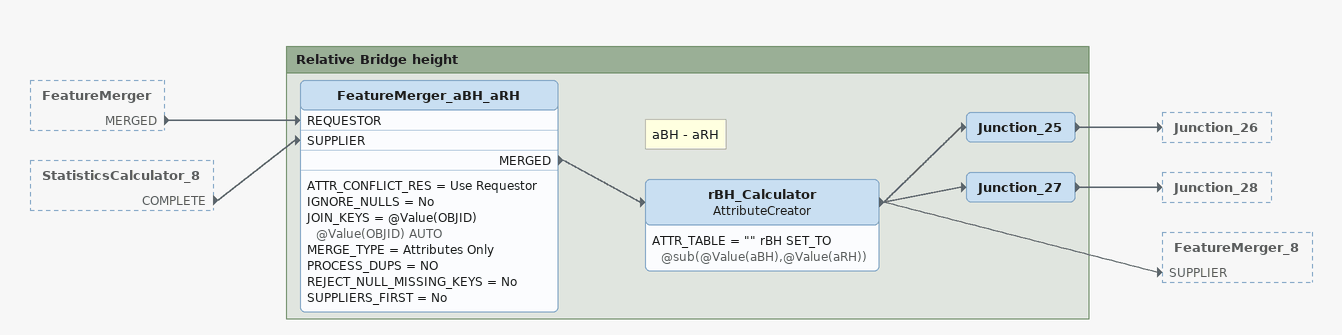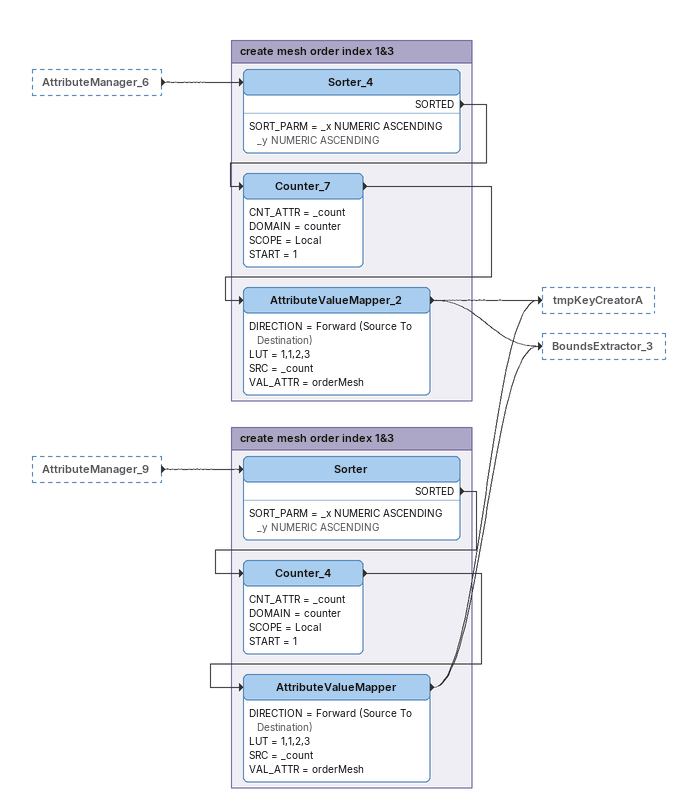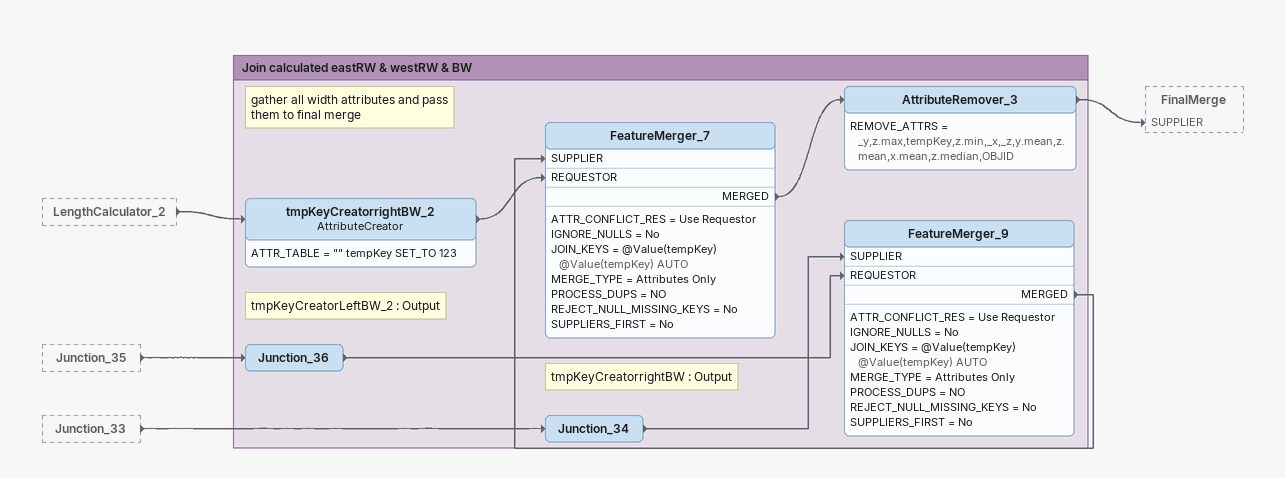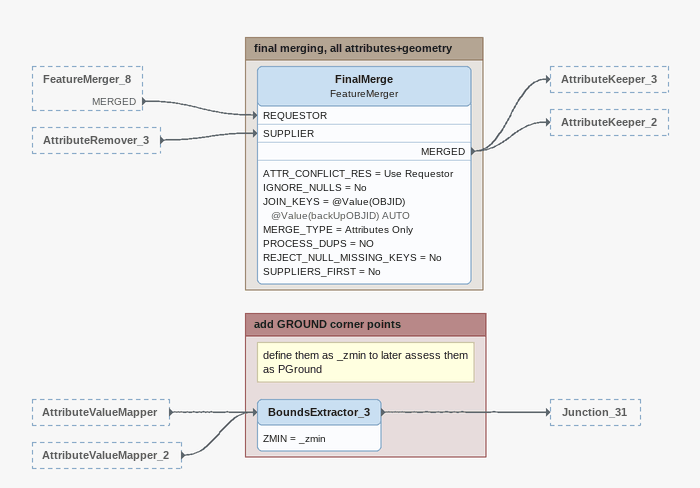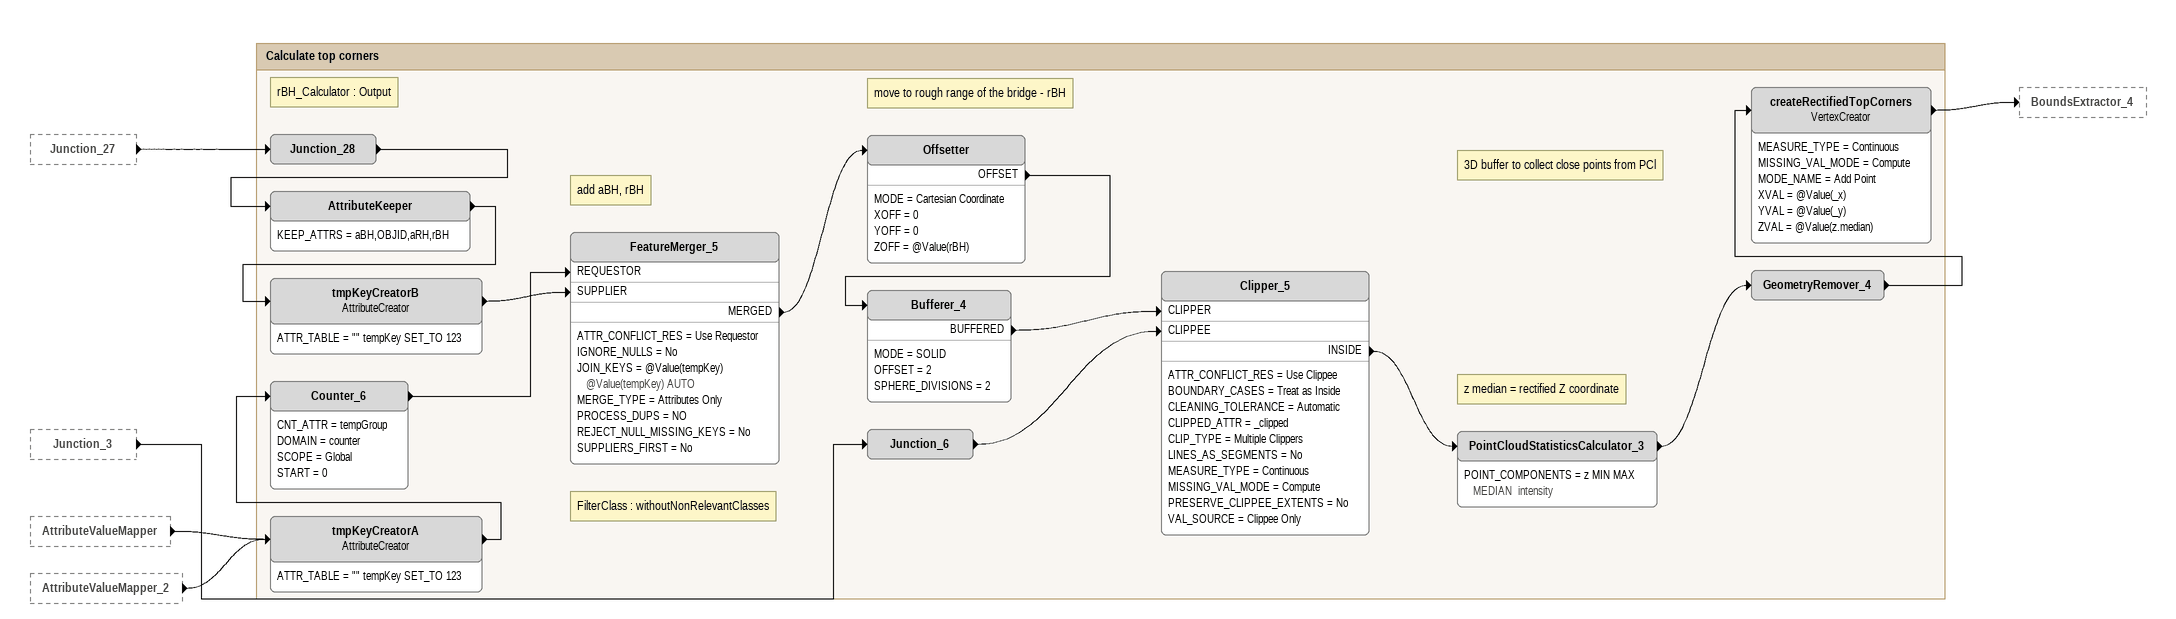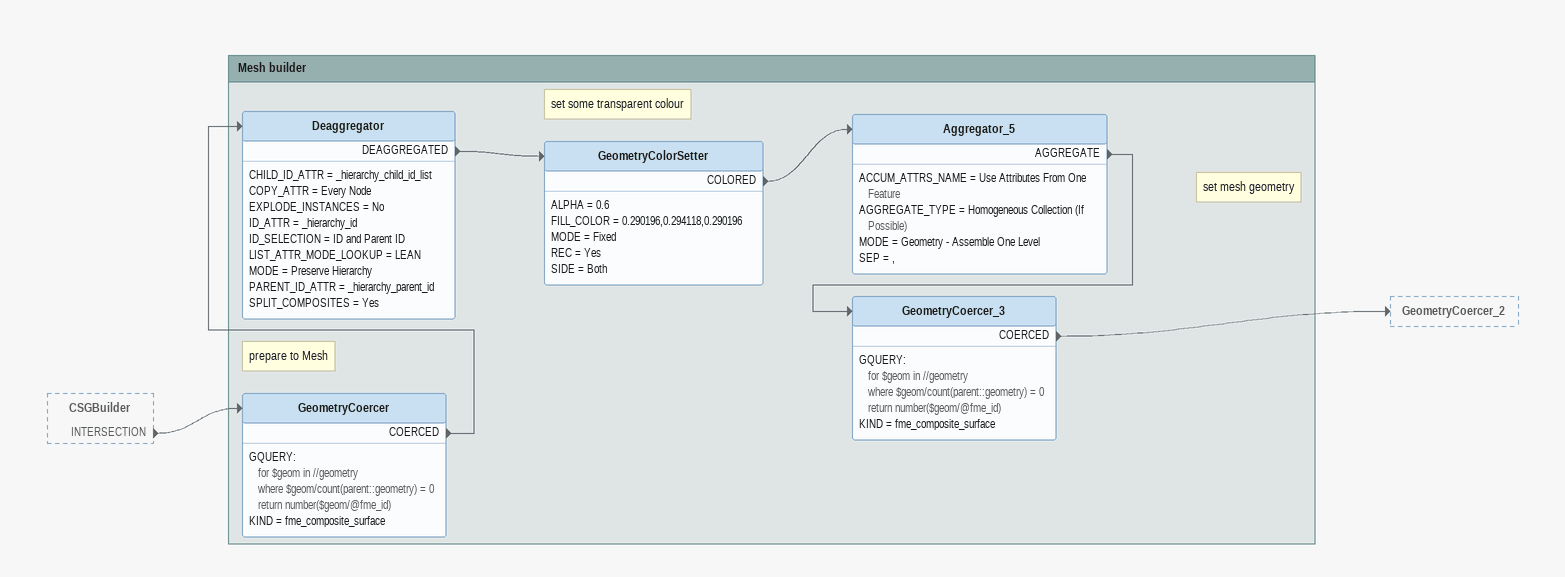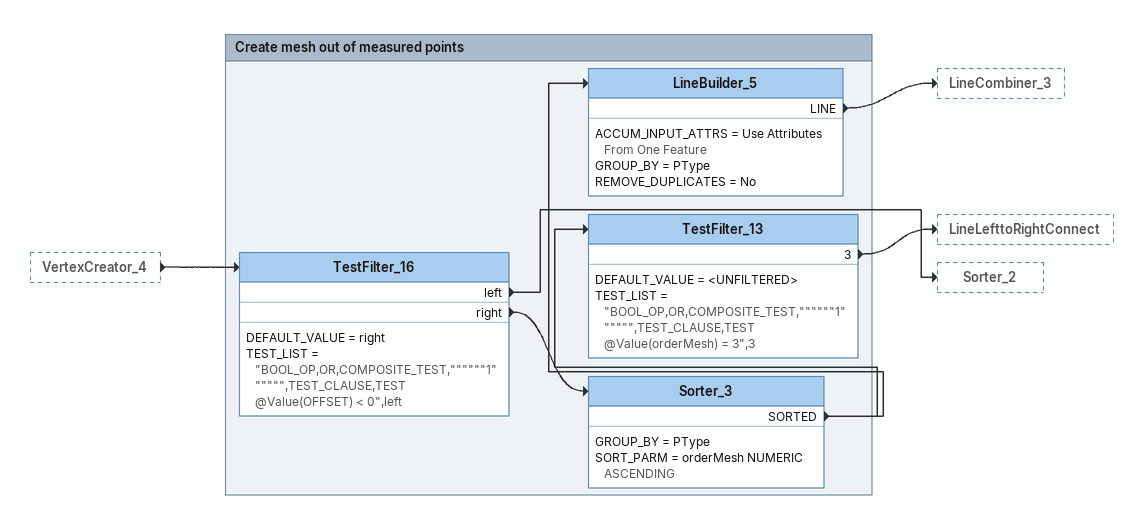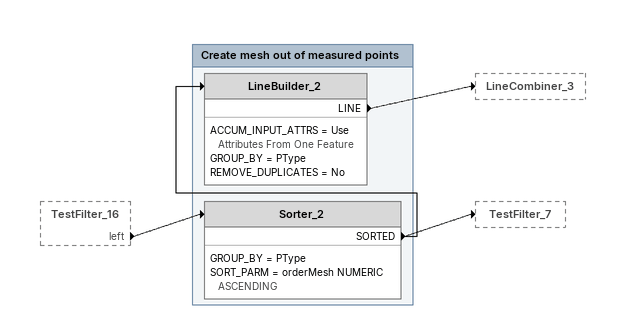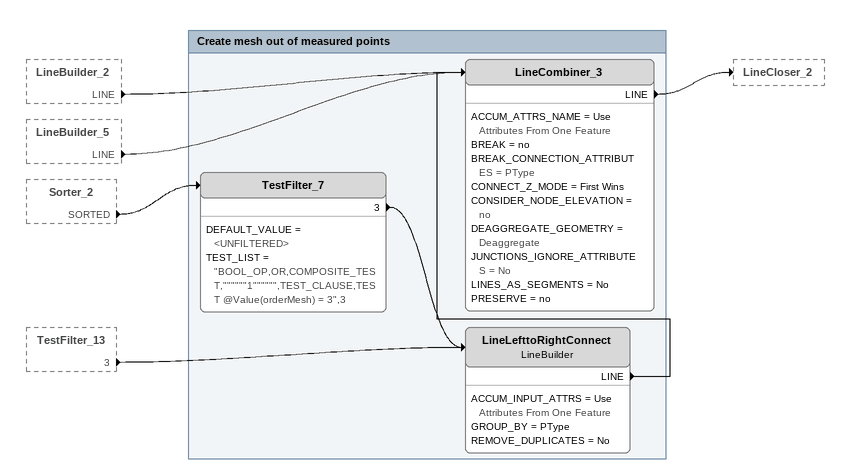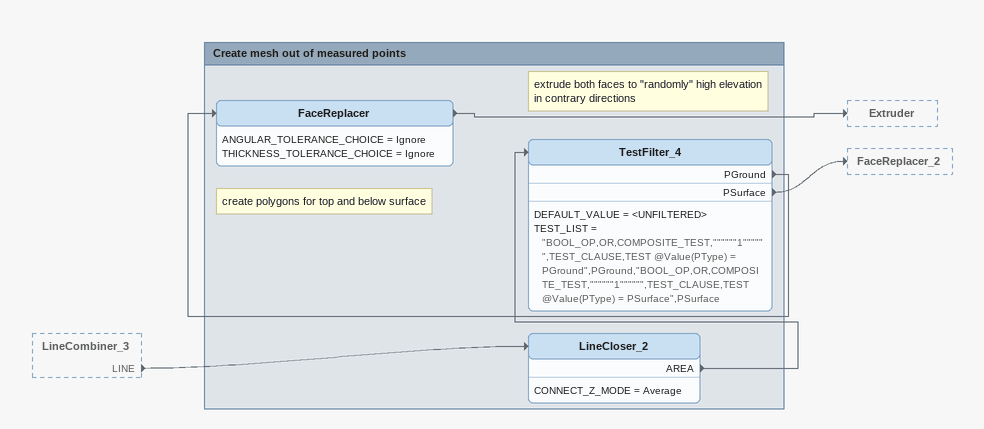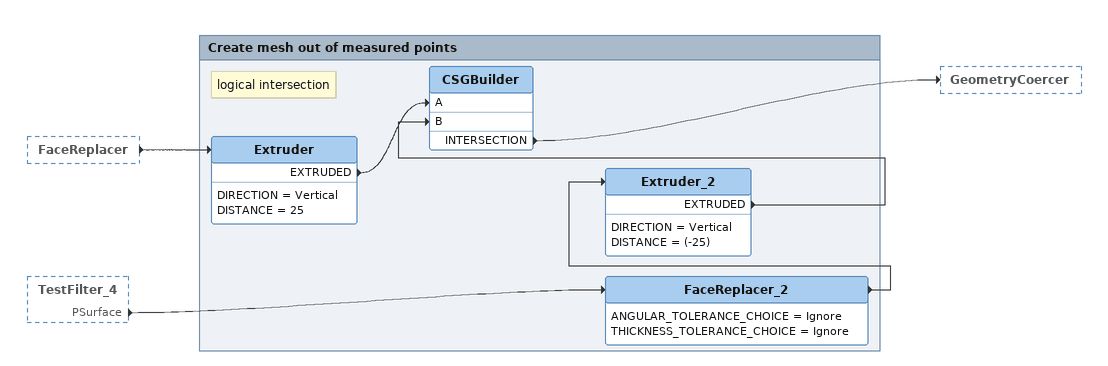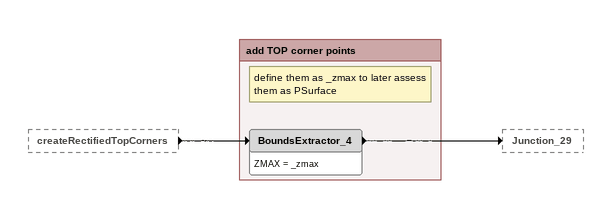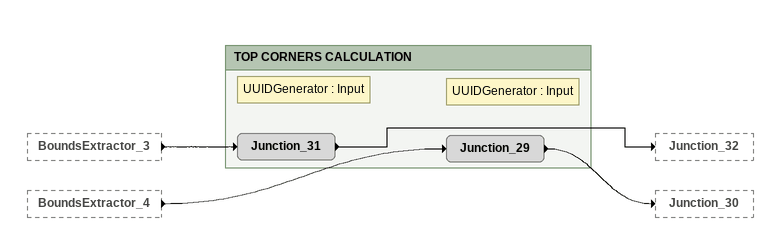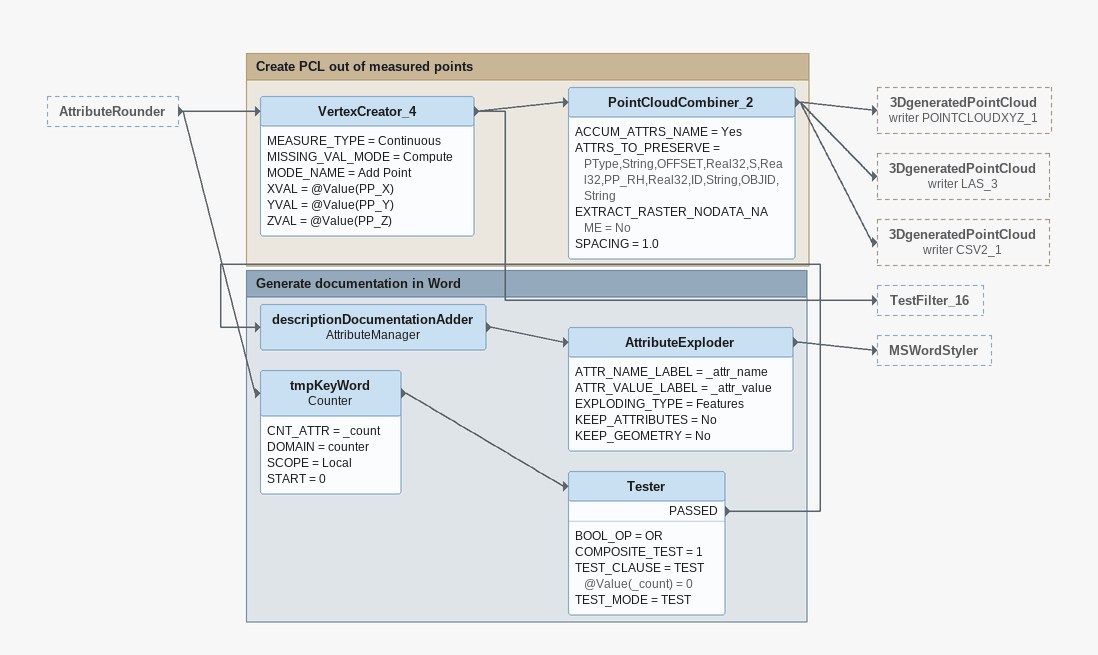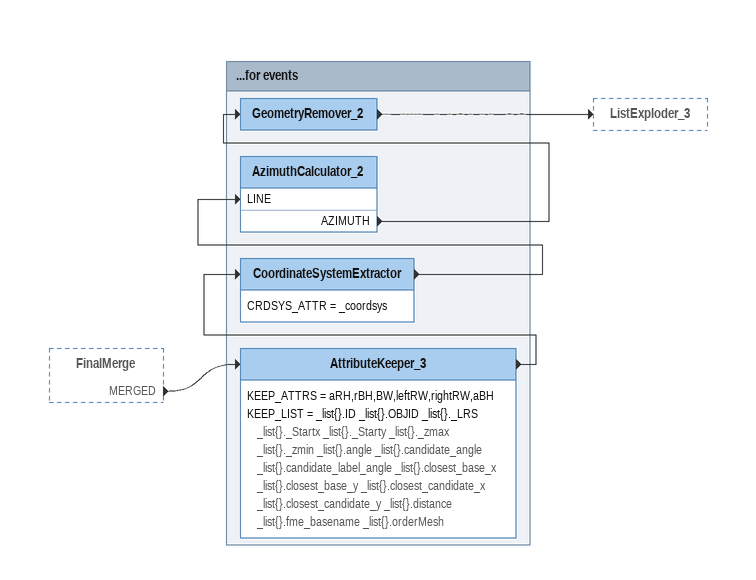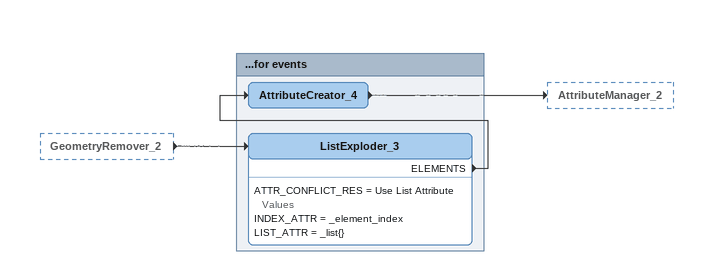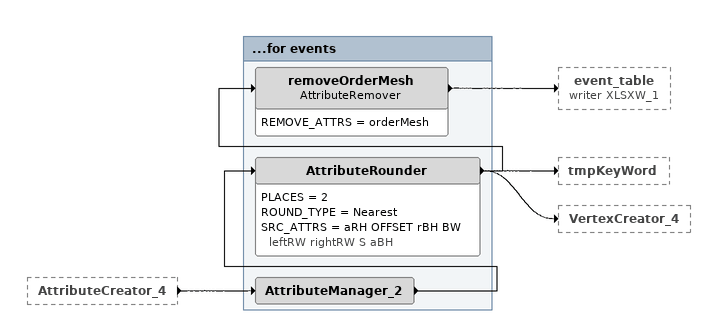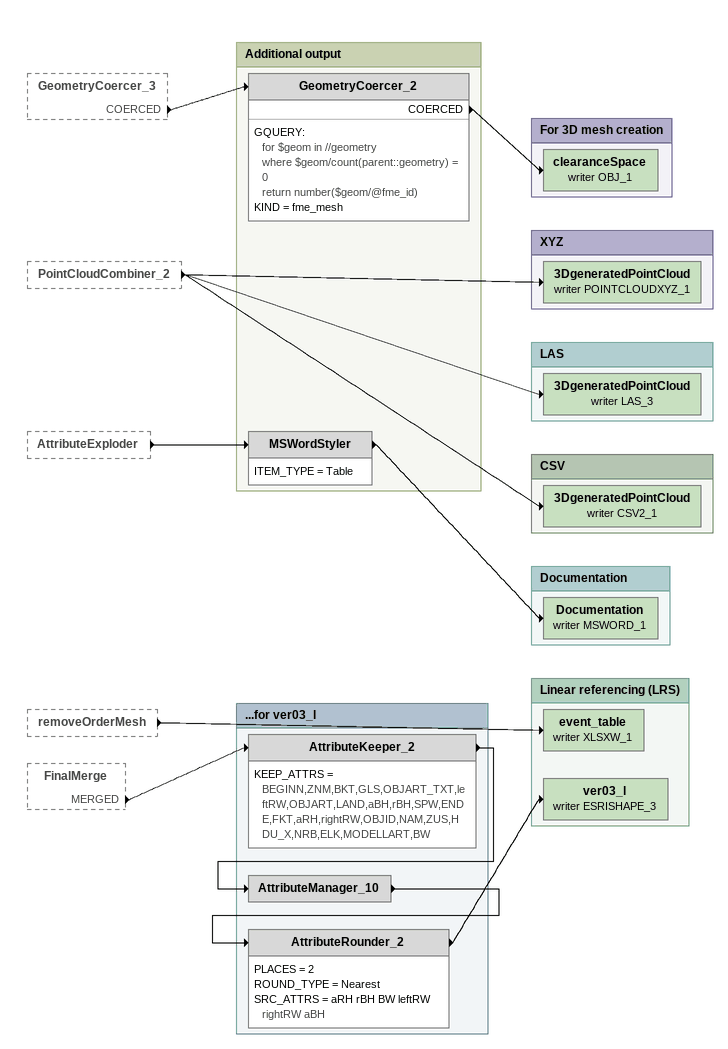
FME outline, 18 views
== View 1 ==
FeatureMerger [outside]
    MERGED -> FeatureMerger_aBH_aRH [REQUESTOR]
StatisticsCalculator_8 [outside]
    COMPLETE -> FeatureMerger_aBH_aRH [SUPPLIER]

Bookmark: Relative Bridge height
FeatureMerger_aBH_aRH
    ATTR_CONFLICT_RES = Use Requestor
    IGNORE_NULLS = No
    JOIN_KEYS = @Value(OBJID) @Value(OBJID) AUTO
    MERGE_TYPE = Attributes Only
    PROCESS_DUPS = NO
    REJECT_NULL_MISSING_KEYS = No
    SUPPLIERS_FIRST = No
    MERGED -> rBH_Calculator
Note: aBH - aRH
rBH_Calculator: AttributeCreator
    ATTR_TABLE = "" rBH SET_TO @sub(@Value(aBH),@Value(aRH))
    -> FeatureMerger_8 [SUPPLIER]
    -> Junction_25
    -> Junction_27
Junction_25
    -> Junction_26
Junction_27
    -> Junction_28

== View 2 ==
AttributeManager_6 [outside]
    -> Sorter_4
AttributeManager_9 [outside]
    -> Sorter

Bookmark: create mesh order index 1&3
Sorter_4
    SORT_PARM = _x NUMERIC ASCENDING _y NUMERIC ASCENDING
    SORTED -> Counter_7
Counter_7
    CNT_ATTR = _count
    DOMAIN = counter
    SCOPE = Local
    START = 1
    -> AttributeValueMapper_2
AttributeValueMapper_2
    DIRECTION = Forward (Source To Destination)
    LUT = 1,1,2,3
    SRC = _count
    VAL_ATTR = orderMesh
    -> tmpKeyCreatorA
    -> BoundsExtractor_3

Bookmark: create mesh order index 1&3
Sorter
    SORT_PARM = _x NUMERIC ASCENDING _y NUMERIC ASCENDING
    SORTED -> Counter_4
Counter_4
    CNT_ATTR = _count
    DOMAIN = counter
    SCOPE = Local
    START = 1
    -> AttributeValueMapper
AttributeValueMapper
    DIRECTION = Forward (Source To Destination)
    LUT = 1,1,2,3
    SRC = _count
    VAL_ATTR = orderMesh
    -> tmpKeyCreatorA
    -> BoundsExtractor_3

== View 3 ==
LengthCalculator_2 [outside]
    -> tmpKeyCreatorrightBW_2
Junction_35 [outside]
    -> Junction_36
Junction_33 [outside]
    -> Junction_34

Bookmark: Join calculated eastRW & westRW & BW
Note: gather all width attributes and pass them to final merge
tmpKeyCreatorrightBW_2: AttributeCreator
    ATTR_TABLE = "" tempKey SET_TO 123
    -> FeatureMerger_7 [REQUESTOR]
Note: tmpKeyCreatorrightBW : Output
Junction_34
    -> FeatureMerger_9 [SUPPLIER]
Note: tmpKeyCreatorLeftBW_2 : Output
Junction_36
    -> FeatureMerger_9 [REQUESTOR]
FeatureMerger_9
    ATTR_CONFLICT_RES = Use Requestor
    IGNORE_NULLS = No
    JOIN_KEYS = @Value(tempKey) @Value(tempKey) AUTO
    MERGE_TYPE = Attributes Only
    PROCESS_DUPS = NO
    REJECT_NULL_MISSING_KEYS = No
    SUPPLIERS_FIRST = No
    MERGED -> FeatureMerger_7 [SUPPLIER]
FeatureMerger_7
    ATTR_CONFLICT_RES = Use Requestor
    IGNORE_NULLS = No
    JOIN_KEYS = @Value(tempKey) @Value(tempKey) AUTO
    MERGE_TYPE = Attributes Only
    PROCESS_DUPS = NO
    REJECT_NULL_MISSING_KEYS = No
    SUPPLIERS_FIRST = No
    MERGED -> AttributeRemover_3
AttributeRemover_3
    REMOVE_ATTRS = _y,z.max,tempKey,z.min,_x,_z,y.mean,z.mean,x.mean,z.median,OBJID
    -> FinalMerge [SUPPLIER]

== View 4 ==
FeatureMerger_8 [outside]
    MERGED -> FinalMerge [REQUESTOR]
AttributeRemover_3 [outside]
    -> FinalMerge [SUPPLIER]
AttributeValueMapper [outside]
    -> BoundsExtractor_3
AttributeValueMapper_2 [outside]
    -> BoundsExtractor_3

Bookmark: add GROUND corner points
Note: define them as _zmin to later assess them as PGround
BoundsExtractor_3
    ZMIN = _zmin
    -> Junction_31

Bookmark: final merging, all attributes+geometry
FinalMerge: FeatureMerger
    ATTR_CONFLICT_RES = Use Requestor
    IGNORE_NULLS = No
    JOIN_KEYS = @Value(OBJID) @Value(backUpOBJID) AUTO
    MERGE_TYPE = Attributes Only
    PROCESS_DUPS = NO
    REJECT_NULL_MISSING_KEYS = No
    SUPPLIERS_FIRST = No
    MERGED -> AttributeKeeper_3
    MERGED -> AttributeKeeper_2

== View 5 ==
Junction_27 [outside]
    -> Junction_28
Junction_3 [outside]
    -> Junction_6
AttributeValueMapper [outside]
    -> tmpKeyCreatorA
AttributeValueMapper_2 [outside]
    -> tmpKeyCreatorA

Bookmark: Calculate top corners
Note: FilterClass : withoutNonRelevantClasses
Junction_6
    -> Clipper_5 [CLIPPEE]
Note: rBH_Calculator : Output
Junction_28
    -> AttributeKeeper
AttributeKeeper
    KEEP_ATTRS = aBH,OBJID,aRH,rBH
    -> tmpKeyCreatorB
tmpKeyCreatorB: AttributeCreator
    ATTR_TABLE = "" tempKey SET_TO 123
    -> FeatureMerger_5 [SUPPLIER]
tmpKeyCreatorA: AttributeCreator
    ATTR_TABLE = "" tempKey SET_TO 123
    -> Counter_6
Counter_6
    CNT_ATTR = tempGroup
    DOMAIN = counter
    SCOPE = Global
    START = 0
    -> FeatureMerger_5 [REQUESTOR]
Note: add aBH, rBH
FeatureMerger_5
    ATTR_CONFLICT_RES = Use Requestor
    IGNORE_NULLS = No
    JOIN_KEYS = @Value(tempKey) @Value(tempKey) AUTO
    MERGE_TYPE = Attributes Only
    PROCESS_DUPS = NO
    REJECT_NULL_MISSING_KEYS = No
    SUPPLIERS_FIRST = No
    MERGED -> Offsetter
Note: move to rough range of the bridge - rBH
Offsetter
    MODE = Cartesian Coordinate
    XOFF = 0
    YOFF = 0
    ZOFF = @Value(rBH)
    OFFSET -> Bufferer_4
Note: 3D buffer to collect close points from PCl
Bufferer_4
    MODE = SOLID
    OFFSET = 2
    SPHERE_DIVISIONS = 2
    BUFFERED -> Clipper_5 [CLIPPER]
Clipper_5
    ATTR_CONFLICT_RES = Use Clippee
    BOUNDARY_CASES = Treat as Inside
    CLEANING_TOLERANCE = Automatic
    CLIPPED_ATTR = _clipped
    CLIP_TYPE = Multiple Clippers
    LINES_AS_SEGMENTS = No
    MEASURE_TYPE = Continuous
    MISSING_VAL_MODE = Compute
    PRESERVE_CLIPPEE_EXTENTS = No
    VAL_SOURCE = Clippee Only
    INSIDE -> PointCloudStatisticsCalculator_3
Note: z median = rectified Z coordinate
PointCloudStatisticsCalculator_3
    POINT_COMPONENTS = z MIN MAX     MEDIAN  intensity
    -> GeometryRemover_4
GeometryRemover_4
    -> createRectifiedTopCorners
createRectifiedTopCorners: VertexCreator
    MEASURE_TYPE = Continuous
    MISSING_VAL_MODE = Compute
    MODE_NAME = Add Point
    XVAL = @Value(_x)
    YVAL = @Value(_y)
    ZVAL = @Value(z.median)
    -> BoundsExtractor_4

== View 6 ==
CSGBuilder [outside]
    INTERSECTION -> GeometryCoercer

Bookmark: Mesh builder
Note: prepare to Mesh
GeometryCoercer
    GQUERY:
      for $geom in //geometry
      where $geom/count(parent::geometry) = 0
      return number($geom/@fme_id)
    KIND = fme_composite_surface
    COERCED -> Deaggregator
Deaggregator
    CHILD_ID_ATTR = _hierarchy_child_id_list
    COPY_ATTR = Every Node
    EXPLODE_INSTANCES = No
    ID_ATTR = _hierarchy_id
    ID_SELECTION = ID and Parent ID
    LIST_ATTR_MODE_LOOKUP = LEAN
    MODE = Preserve Hierarchy
    PARENT_ID_ATTR = _hierarchy_parent_id
    SPLIT_COMPOSITES = Yes
    DEAGGREGATED -> GeometryColorSetter
Note: set some transparent colour
GeometryColorSetter
    ALPHA = 0.6
    FILL_COLOR = 0.290196,0.294118,0.290196
    MODE = Fixed
    REC = Yes
    SIDE = Both
    COLORED -> Aggregator_5
Aggregator_5
    ACCUM_ATTRS_NAME = Use Attributes From One Feature
    AGGREGATE_TYPE = Homogeneous Collection (If Possible)
    MODE = Geometry - Assemble One Level
    SEP = ,
    AGGREGATE -> GeometryCoercer_3
Note: set mesh geometry
GeometryCoercer_3
    GQUERY:
      for $geom in //geometry
      where $geom/count(parent::geometry) = 0
      return number($geom/@fme_id)
    KIND = fme_composite_surface
    COERCED -> GeometryCoercer_2

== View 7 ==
VertexCreator_4 [outside]
    -> TestFilter_16

Bookmark: Create mesh out of measured points
TestFilter_16
    DEFAULT_VALUE = right
    TEST_LIST = "BOOL_OP,OR,COMPOSITE_TEST,""""""1"""""",TEST_CLAUSE,TEST @Value(OFFSET) < 0",left
    left -> Sorter_2
    right -> Sorter_3
Sorter_3
    GROUP_BY = PType
    SORT_PARM = orderMesh NUMERIC ASCENDING
    SORTED -> TestFilter_13
    SORTED -> LineBuilder_5
LineBuilder_5
    ACCUM_INPUT_ATTRS = Use Attributes From One Feature
    GROUP_BY = PType
    REMOVE_DUPLICATES = No
    LINE -> LineCombiner_3
TestFilter_13
    DEFAULT_VALUE = <UNFILTERED>
    TEST_LIST = "BOOL_OP,OR,COMPOSITE_TEST,""""""1"""""",TEST_CLAUSE,TEST @Value(orderMesh) = 3",3
    3 -> LineLefttoRightConnect

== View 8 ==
TestFilter_16 [outside]
    left -> Sorter_2

Bookmark: Create mesh out of measured points
Sorter_2
    GROUP_BY = PType
    SORT_PARM = orderMesh NUMERIC ASCENDING
    SORTED -> LineBuilder_2
    SORTED -> TestFilter_7
LineBuilder_2
    ACCUM_INPUT_ATTRS = Use Attributes From One Feature
    GROUP_BY = PType
    REMOVE_DUPLICATES = No
    LINE -> LineCombiner_3

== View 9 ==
LineBuilder_2 [outside]
    LINE -> LineCombiner_3
LineBuilder_5 [outside]
    LINE -> LineCombiner_3
Sorter_2 [outside]
    SORTED -> TestFilter_7
TestFilter_13 [outside]
    3 -> LineLefttoRightConnect

Bookmark: Create mesh out of measured points
TestFilter_7
    DEFAULT_VALUE = <UNFILTERED>
    TEST_LIST = "BOOL_OP,OR,COMPOSITE_TEST,""""""1"""""",TEST_CLAUSE,TEST @Value(orderMesh) = 3",3
    3 -> LineLefttoRightConnect
LineLefttoRightConnect: LineBuilder
    ACCUM_INPUT_ATTRS = Use Attributes From One Feature
    GROUP_BY = PType
    REMOVE_DUPLICATES = No
    LINE -> LineCombiner_3
LineCombiner_3
    ACCUM_ATTRS_NAME = Use Attributes From One Feature
    BREAK = no
    BREAK_CONNECTION_ATTRIBUTES = PType
    CONNECT_Z_MODE = First Wins
    CONSIDER_NODE_ELEVATION = no
    DEAGGREGATE_GEOMETRY = Deaggregate
    JUNCTIONS_IGNORE_ATTRIBUTES = No
    LINES_AS_SEGMENTS = No
    PRESERVE = no
    LINE -> LineCloser_2

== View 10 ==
LineCombiner_3 [outside]
    LINE -> LineCloser_2

Bookmark: Create mesh out of measured points
Note: create polygons for top and below surface
LineCloser_2
    CONNECT_Z_MODE = Average
    AREA -> TestFilter_4
Note: extrude both faces to "randomly" high elevation in contrary directions
TestFilter_4
    DEFAULT_VALUE = <UNFILTERED>
    TEST_LIST = "BOOL_OP,OR,COMPOSITE_TEST,""""""1"""""",TEST_CLAUSE,TEST @Value(PType) = PGround",PGround,"BOOL_OP,OR,COMPOSITE_TEST,""""""1"""""",TEST_CLAUSE,TEST @Value(PType) = PSurface",PSurface
    PGround -> FaceReplacer
    PSurface -> FaceReplacer_2
FaceReplacer
    ANGULAR_TOLERANCE_CHOICE = Ignore
    THICKNESS_TOLERANCE_CHOICE = Ignore
    -> Extruder

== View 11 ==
FaceReplacer [outside]
    -> Extruder
TestFilter_4 [outside]
    PSurface -> FaceReplacer_2

Bookmark: Create mesh out of measured points
Extruder
    DIRECTION = Vertical
    DISTANCE = 25
    EXTRUDED -> CSGBuilder [A]
FaceReplacer_2
    ANGULAR_TOLERANCE_CHOICE = Ignore
    THICKNESS_TOLERANCE_CHOICE = Ignore
    -> Extruder_2
Extruder_2
    DIRECTION = Vertical
    DISTANCE = (-25)
    EXTRUDED -> CSGBuilder [B]
Note: logical intersection
CSGBuilder
    INTERSECTION -> GeometryCoercer

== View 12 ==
createRectifiedTopCorners [outside]
    -> BoundsExtractor_4

Bookmark: add TOP corner points
Note: define them as _zmax to later assess them as PSurface
BoundsExtractor_4
    ZMAX = _zmax
    -> Junction_29

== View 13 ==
BoundsExtractor_3 [outside]
    -> Junction_31
BoundsExtractor_4 [outside]
    -> Junction_29

Bookmark: TOP CORNERS CALCULATION
Note: UUIDGenerator : Input
Junction_31
    -> Junction_32
Note: UUIDGenerator : Input
Junction_29
    -> Junction_30

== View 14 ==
AttributeRounder [outside]
    -> tmpKeyWord
    -> VertexCreator_4

Bookmark: Create PCL out of measured points
VertexCreator_4
    MEASURE_TYPE = Continuous
    MISSING_VAL_MODE = Compute
    MODE_NAME = Add Point
    XVAL = @Value(PP_X)
    YVAL = @Value(PP_Y)
    ZVAL = @Value(PP_Z)
    -> PointCloudCombiner_2
    -> TestFilter_16
PointCloudCombiner_2
    ACCUM_ATTRS_NAME = Yes
    ATTRS_TO_PRESERVE = PType,String,OFFSET,Real32,S,Real32,PP_RH,Real32,ID,String,OBJID,String
    EXTRACT_RASTER_NODATA_NAME = No
    SPACING = 1.0
    -> 3DgeneratedPointCloud (writer POINTCLOUDXYZ_1)
    -> 3DgeneratedPointCloud (writer LAS_3)
    -> 3DgeneratedPointCloud (writer CSV2_1)

Bookmark: Generate documentation in Word
tmpKeyWord: Counter
    CNT_ATTR = _count
    DOMAIN = counter
    SCOPE = Local
    START = 0
    -> Tester
Tester
    BOOL_OP = OR
    COMPOSITE_TEST = 1
    TEST_CLAUSE = TEST @Value(_count) = 0
    TEST_MODE = TEST
    PASSED -> descriptionDocumentationAdder
descriptionDocumentationAdder: AttributeManager
    -> AttributeExploder
AttributeExploder
    ATTR_NAME_LABEL = _attr_name
    ATTR_VALUE_LABEL = _attr_value
    EXPLODING_TYPE = Features
    KEEP_ATTRIBUTES = No
    KEEP_GEOMETRY = No
    -> MSWordStyler

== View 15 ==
FinalMerge [outside]
    MERGED -> AttributeKeeper_3

Bookmark: ...for events
AttributeKeeper_3
    KEEP_ATTRS = aRH,rBH,BW,leftRW,rightRW,aBH
    KEEP_LIST = _list{}.ID _list{}.OBJID _list{}._LRS _list{}._Startx _list{}._Starty _list{}._zmax _list{}._zmin _list{}.angle _list{}.candidate_angle _list{}.candidate_label_angle _list{}.closest_base_x _list{}.closest_base_y _list{}.closest_candidate_x _list{}.closest_candidate_y _list{}.distance _list{}.fme_basename _list{}.orderMesh
    -> CoordinateSystemExtractor
CoordinateSystemExtractor
    CRDSYS_ATTR = _coordsys
    -> AzimuthCalculator_2 [LINE]
AzimuthCalculator_2
    AZIMUTH -> GeometryRemover_2
GeometryRemover_2
    -> ListExploder_3

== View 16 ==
GeometryRemover_2 [outside]
    -> ListExploder_3

Bookmark: ...for events
ListExploder_3
    ATTR_CONFLICT_RES = Use List Attribute Values
    INDEX_ATTR = _element_index
    LIST_ATTR = _list{}
    ELEMENTS -> AttributeCreator_4
AttributeCreator_4
    -> AttributeManager_2

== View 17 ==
AttributeCreator_4 [outside]
    -> AttributeManager_2

Bookmark: ...for events
AttributeManager_2
    -> AttributeRounder
AttributeRounder
    PLACES = 2
    ROUND_TYPE = Nearest
    SRC_ATTRS = aRH OFFSET rBH BW leftRW rightRW S aBH
    -> removeOrderMesh
    -> tmpKeyWord
    -> VertexCreator_4
removeOrderMesh: AttributeRemover
    REMOVE_ATTRS = orderMesh
    -> event_table (writer XLSXW_1)

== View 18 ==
GeometryCoercer_3 [outside]
    COERCED -> GeometryCoercer_2
PointCloudCombiner_2 [outside]
    -> 3DgeneratedPointCloud (writer POINTCLOUDXYZ_1)
    -> 3DgeneratedPointCloud (writer LAS_3)
    -> 3DgeneratedPointCloud (writer CSV2_1)
AttributeExploder [outside]
    -> MSWordStyler
removeOrderMesh [outside]
    -> event_table (writer XLSXW_1)
FinalMerge [outside]
    MERGED -> AttributeKeeper_2

Bookmark: Additional output
GeometryCoercer_2
    GQUERY:
      for $geom in //geometry
      where $geom/count(parent::geometry) = 0
      return number($geom/@fme_id)
    KIND = fme_mesh
    COERCED -> clearanceSpace (writer OBJ_1)
MSWordStyler
    ITEM_TYPE = Table
    -> Documentation (writer MSWORD_1)

Bookmark: For 3D mesh creation
clearanceSpace (writer OBJ_1)

Bookmark: XYZ
3DgeneratedPointCloud (writer POINTCLOUDXYZ_1)

Bookmark: LAS
3DgeneratedPointCloud (writer LAS_3)

Bookmark: CSV
3DgeneratedPointCloud (writer CSV2_1)

Bookmark: Documentation
Documentation (writer MSWORD_1)

Bookmark: Linear referencing (LRS)
event_table (writer XLSXW_1)
ver03_l (writer ESRISHAPE_3)

Bookmark: ...for ver03_l
AttributeKeeper_2
    KEEP_ATTRS = BEGINN,ZNM,BKT,GLS,OBJART_TXT,leftRW,OBJART,LAND,aBH,rBH,SPW,ENDE,FKT,aRH,rightRW,OBJID,NAM,ZUS,HDU_X,NRB,ELK,MODELLART,BW
    -> AttributeManager_10
AttributeManager_10
    -> AttributeRounder_2
AttributeRounder_2
    PLACES = 2
    ROUND_TYPE = Nearest
    SRC_ATTRS = aRH rBH BW leftRW rightRW aBH
    -> ver03_l (writer ESRISHAPE_3)
